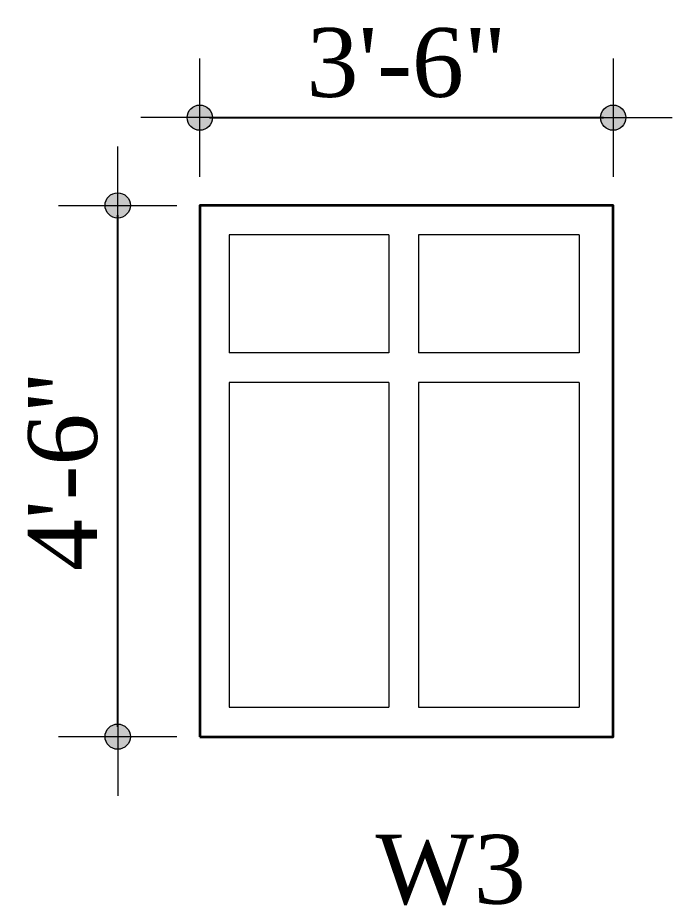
# Model space of a CAD drawing. Header units: inches. Extents: x 244 to 65245, y -2247 to 11745.
# Drawn here: x 63083.6 to 63150.1, y 10426.8 to 10517 of the extents above; entities that cross this region are included whole.
import ezdxf

# ---------------------------------------------------------------- set-up
doc = ezdxf.new("R2010")
doc.units = ezdxf.units.IN
doc.header["$MEASUREMENT"] = 0
for name, color, linetype, lineweight in [('DIMENSION', 115, 'Continuous', 15), ('ELEVATION', 30, 'Continuous', 35), ('hatch', 12, 'Continuous', 9), ('TEXT', 5, 'Continuous', 20)]:
    doc.layers.add(name, color=color, linetype=linetype, lineweight=lineweight)
doc.styles.add('7 INCH', font='times.ttf', dxfattribs={"height": 7})
doc.dimstyles.new('7 INCH', dxfattribs={"dimscale": 0, "dimtxt": 7, "dimasz": 1, "dimexe": 2, "dimexo": 9, "dimgap": 2, "dimtad": 1, "dimdec": 0, "dimzin": 3, "dimdsep": 46, "dimlunit": 4, "dimtxsty": '7 INCH', "dimblk": 'DIM', "dimcen": 3, "dimdle": 3, "dimse1": 1, "dimse2": 1, "dimclrd": 256, "dimclre": 256, "dimclrt": 7, "dimadec": 1, "dimazin": 2, "dimtfac": 1, "dimtdec": 0, "dimtix": 1, "dimtofl": 0, "dimtmove": 2, "dimatfit": 3, "dimldrblk": 'DIM', "dimfxl": 2, "dimfrac": 2, "dimtolj": 2, "dimtzin": 0, "dimarcsym": 0})

# ---------------------------------------------------------------- blocks, each defined once
blk = doc.blocks.new('DIM')
at = {"layer": 'DIMENSION'}
h = blk.add_hatch(color=256, dxfattribs=at)
h.paths.add_polyline_path([(0, 1.284), (0, 0), (1.284, 0, 0.414214)])
h.paths.add_polyline_path([(1.284, 0), (0, 0), (0, -1.284, 0.414214)])
h.paths.add_polyline_path([(0, 0), (-1.284, 0, 0.414214), (0, -1.284)])
h.paths.add_polyline_path([(0, 1.284, 0.414214), (-1.284, 0), (0, 0)])
for p, q in [((0, 6), (0, -6)), ((-6, 0), (6, 0))]:
    blk.add_line(p, q, dxfattribs=at)
blk.add_circle((0, 0), 1.284, dxfattribs=at)
blk = doc.blocks.new('*D206')
at = {"layer": 'Defpoints', "color": 0, "lineweight": -2, "ltscale": 2, "transparency": 16777216}
for p in [(63093.774, 10497.932), (63102.109, 10497.932), (63102.109, 10443.932)]:
    blk.add_point(p, dxfattribs=at)
at = {"layer": 'DIMENSION', "lineweight": -2, "ltscale": 2, "transparency": 16777216}
blk.add_line((63093.774, 10444.932), (63093.774, 10496.932), dxfattribs=at)
for p, rotation in [((63093.774, 10497.932), 90), ((63093.774, 10443.932), 270)]:
    blk.add_blockref('DIM', p, dxfattribs=dict(at, rotation=rotation))
at = {"layer": 'DIMENSION', "color": 7, "ltscale": 2, "transparency": 16777216, "insert": (63088.214, 10470.932), "char_height": 7, "attachment_point": 5, "rotation": 90, "style": '7 INCH'}
blk.add_mtext('\\A2;4\'-6"', dxfattribs=at)
blk = doc.blocks.new('*D207')
at = {"layer": 'Defpoints', "color": 0, "lineweight": -2, "ltscale": 2, "transparency": 16777216}
for p in [(63144.109, 10506.85), (63102.109, 10497.932), (63144.109, 10497.932)]:
    blk.add_point(p, dxfattribs=at)
at = {"layer": 'DIMENSION', "lineweight": -2, "ltscale": 2, "transparency": 16777216}
blk.add_line((63103.109, 10506.85), (63143.109, 10506.85), dxfattribs=at)
at = {"layer": 'DIMENSION', "lineweight": -2, "ltscale": 2, "transparency": 16777216, "rotation": 180}
blk.add_blockref('DIM', (63102.109, 10506.85), dxfattribs=at)
at = {"layer": 'DIMENSION', "lineweight": -2, "ltscale": 2, "transparency": 16777216}
blk.add_blockref('DIM', (63144.109, 10506.85), dxfattribs=at)
at = {"layer": 'DIMENSION', "color": 7, "ltscale": 2, "transparency": 16777216, "insert": (63123.109, 10512.41), "char_height": 7, "attachment_point": 5, "style": '7 INCH'}
blk.add_mtext('\\A2;3\'-6"', dxfattribs=at)

msp = doc.modelspace()

# ---------------------------------------------------------------- linework, layer by layer
at = {"layer": 'ELEVATION', "linetype": 'Continuous'}
msp.add_lwpolyline([(63102.109, 10443.932), (63144.109, 10443.932), (63144.109, 10497.932), (63102.109, 10497.932)], close=True, dxfattribs=at)
at = {"layer": 'hatch', "linetype": 'Continuous'}
for p, q in [((63121.327, 10494.932), (63105.109, 10494.932)), ((63105.109, 10494.932), (63105.109, 10482.932)), ((63121.327, 10494.932), (63121.327, 10482.932)), ((63140.67, 10494.932), (63124.327, 10494.932)), ((63124.327, 10494.932), (63124.327, 10482.932)), ((63140.67, 10494.932), (63140.67, 10482.932)), ((63121.327, 10482.932), (63105.109, 10482.932)), ((63140.67, 10482.932), (63124.327, 10482.932)), ((63121.327, 10479.932), (63105.109, 10479.932)), ((63105.109, 10479.932), (63105.109, 10446.932)), ((63121.327, 10479.932), (63121.327, 10446.932)), ((63140.67, 10479.932), (63124.327, 10479.932)), ((63124.327, 10479.932), (63124.327, 10446.932)), ((63140.67, 10479.932), (63140.67, 10446.932)), ((63105.109, 10446.932), (63121.327, 10446.932)), ((63124.327, 10446.932), (63140.67, 10446.932))]:
    msp.add_line(p, q, dxfattribs=at)

# ---------------------------------------------------------------- texts
at = {"layer": 'TEXT', "style": '7 INCH'}
msp.add_text('W3', height=7, dxfattribs=at).set_placement((63119.97, 10426.96))

# ---------------------------------------------------------------- dimensions: what is measured, and where the dimension line sits
at = {"layer": 'DIMENSION', "ltscale": 2}
dim = msp.add_linear_dim(base=(63144.109, 10506.85), p1=(63102.109, 10497.932), p2=(63144.109, 10497.932), dimstyle='7 INCH', override={"dimscale": 1}, dxfattribs=at)
dim.commit()
dim.dimension.update_dxf_attribs({"geometry": '*D207', "text_midpoint": (63123.109, 10512.41)})
dim = msp.add_linear_dim(base=(63093.774, 10497.932), p1=(63102.109, 10443.932), p2=(63102.109, 10497.932), angle=90, dimstyle='7 INCH', override={"dimscale": 1}, dxfattribs=at)
dim.commit()
dim.dimension.update_dxf_attribs({"geometry": '*D206', "text_midpoint": (63088.214, 10470.932)})

doc.saveas('drawing.dxf')
